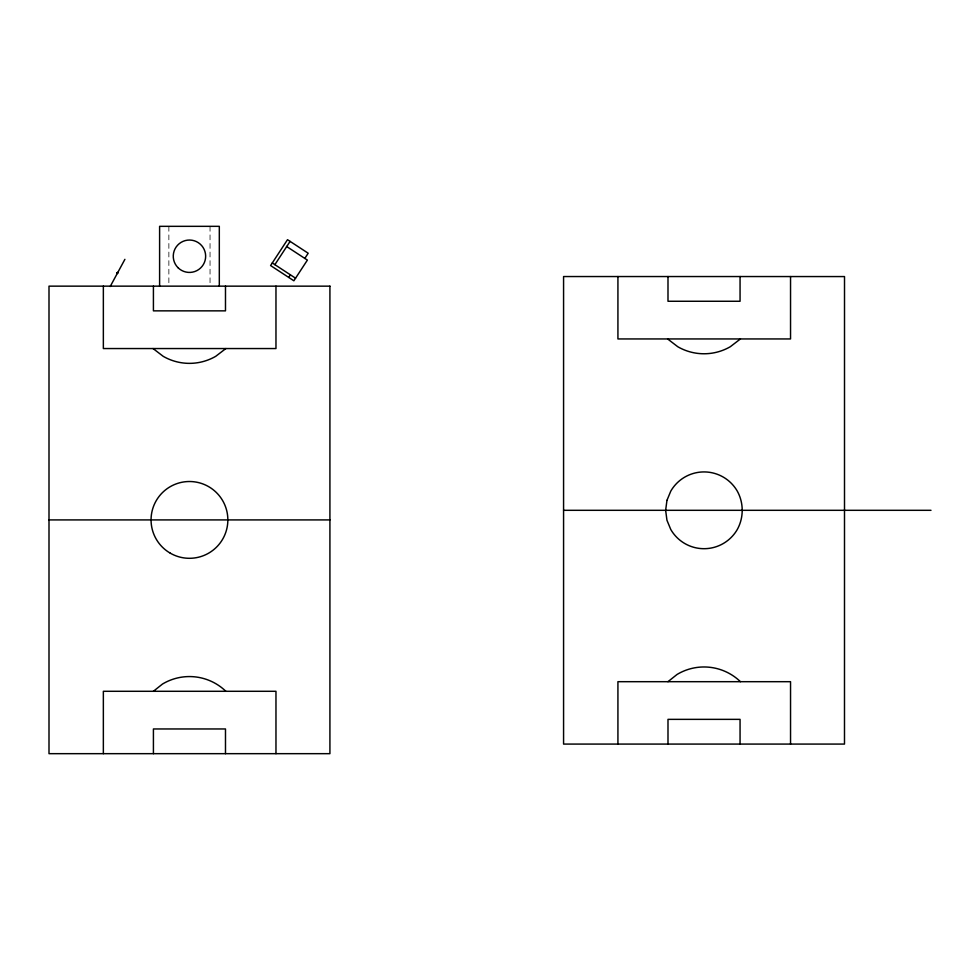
<?xml version="1.0" encoding="UTF-8"?>
<svg xmlns="http://www.w3.org/2000/svg" width="980" height="980" viewBox="0 0 980 980"><rect width="100%" height="100%" fill="white"/><g stroke="black" fill="none" stroke-linecap="round" stroke-linejoin="round"><path stroke-width="0.73" stroke-dasharray="4.9 3.68" d="M210.039 226.331L210.039 284.641M168.866 226.331L168.866 284.641"/><path stroke-width="1.47" d="M110.201 286.515L124.901 259.332M274.865 264.661L290.092 241.386M288.696 277.401L290.386 274.817M304.805 258.401L308.198 253.232L287.507 239.696L270.59 265.555L293.865 280.782L307.389 260.092L286.54 246.446M153.382 691.292L162.496 684.04A52.381 52.381 0 0 1 225.865 691.292M667.956 681.688L677.07 674.448A52.381 52.381 0 0 1 740.439 681.688M225.865 348.549L215.71 356.328A52.504 52.504 0 0 1 163.207 356.328L153.052 348.549M740.439 338.945L730.284 346.736A52.504 52.504 0 0 1 677.78 346.736L667.625 338.945M740.059 276.544L844.515 276.568L844.491 744.077L563.574 744.077L563.574 276.544L740.059 276.544L740.059 301.264L667.992 301.264L667.992 276.544M563.574 510.31L931 510.31M49 519.915L329.917 519.915M272.281 262.971L295.556 278.197M790.542 276.568L790.542 338.945L617.927 338.945L617.927 276.544M790.542 744.077L790.542 681.688L617.927 681.688L617.927 744.077M740.059 744.077L740.059 719.357L667.992 719.357L667.992 744.077M275.968 286.16L275.968 348.549L103.353 348.549L103.353 286.148M275.968 753.669L275.968 691.292L103.353 691.292L103.353 753.669M225.486 286.148L225.486 310.856L153.419 310.856L153.419 286.148M225.486 753.669L225.486 728.961L153.419 728.961L153.419 753.669M219.312 286.148L219.312 226.331L159.605 226.331L159.605 286.148M116.951 272.771C117.71 275.123 118.776 271.129 116.951 272.771M666.951 500.376L665.641 510.31L666.951 520.245L670.786 529.506A38.392 38.392 0 0 0 737.279 529.506C743.845 517.685 743.845 502.936 737.279 491.115A38.392 38.392 0 0 0 670.786 491.115L666.951 500.376M329.942 286.16L49 286.148L49 753.669L329.917 753.669L329.917 286.185M170.263 553.161A38.392 38.392 0 0 0 227.85 519.915A38.392 38.392 0 0 0 170.263 486.656A38.392 38.392 0 0 0 170.263 553.161M178.005 267.687A16.195 16.195 0 0 0 205.102 260.423A16.195 16.195 0 0 0 185.269 240.59A16.195 16.195 0 0 0 178.005 267.687"/></g></svg>
